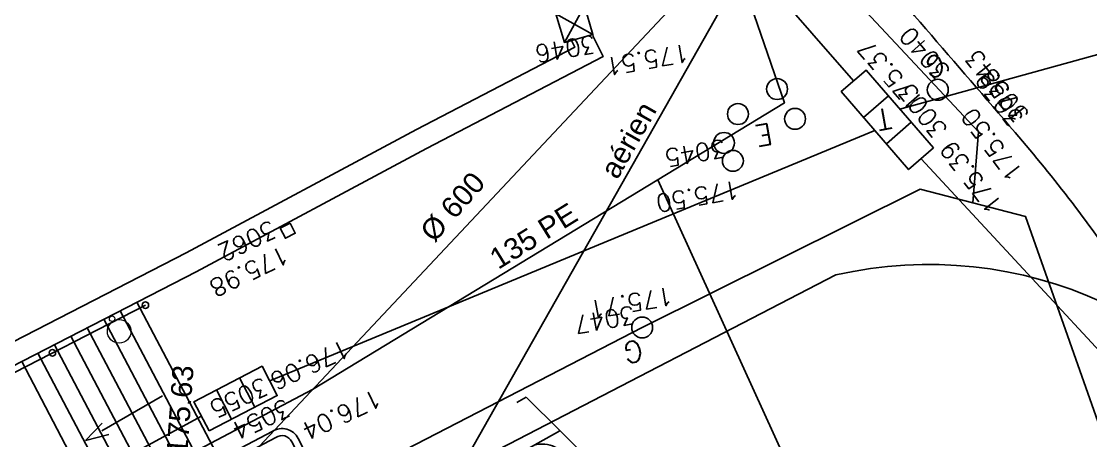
# Model space of a CAD drawing. Extents: x 0 to 613264, y -387505 to 675.
# Drawn here: x 518707 to 539159, y -223581 to -215567 of the extents above; entities that cross this region are included whole.
import ezdxf
from ezdxf.enums import TextEntityAlignment as Align
from ezdxf.lldxf.tags import DXFTag

# ---------------------------------------------------------------- set-up
doc = ezdxf.new("R2010")
doc.units = 0
for name, color, linetype in [('AEP_SSL', 252, 'Continuous'), ('CAB_SSL', 252, 'Continuous'), ('EDF_SSL', 252, 'Texte-Electricite'), ('Fond topo - AFF', 252, 'Continuous'), ('Fond topo - BAT_ANN', 252, 'Continuous'), ('Fond topo - CLO_LEG', 252, 'Continuous'), ('Fond topo - CLO_MUR', 252, 'Continuous'), ('Fond topo - EAU', 252, 'Continuous'), ('Fond topo - EAU_TXT', 252, 'Continuous'), ('Fond topo - EDF', 252, 'Continuous'), ('Fond topo - GAZ', 252, 'Continuous'), ('Fond topo - GAZ_TXT', 252, 'Continuous'), ('Fond topo - PTT', 252, 'Continuous'), ('Fond topo - PTT_TXT', 252, 'Continuous'), ('Fond topo - Z_500', 252, 'Continuous'), ('GAZ_SSL', 252, 'Texte-GAZ'), ('prlm-VRD', 2, 'Continuous'), ('SA - AEP-réso', 252, 'Continuous'), ('TELECOM_SSL', 252, 'Texte-Telecom'), ('UNITAIRE SSL', 252, 'UNITAIRE')]:
    doc.layers.add(name, color=color, linetype=linetype)
for name, color, linetype, lineweight in [('Fond topo - MOB', 252, 'Continuous', 20), ('Fond topo - P', 252, 'Continuous', 50), ('Fond topo - VOI', 252, 'Continuous', 25)]:
    doc.layers.add(name, color=color, linetype=linetype, lineweight=lineweight)
for name, color, linetype, plot in [('Fond topo - N', 252, 'Continuous', False), ('Fond topo - NCACHE', 252, 'Continuous', False), ('Fond topo - ZCACHE', 252, 'Continuous', False)]:
    doc.layers.add(name, color=color, linetype=linetype, plot=plot)
doc.styles.add('Lignes', font='arial.ttf', dxfattribs={"height": 0.35})
doc.styles.add('LignesA', font='arial.ttf', dxfattribs={"height": 0.35})
doc.styles.add('SIMPLEX', font='simplex_.ttf', dxfattribs={"height": 1.25})
doc.styles.add('TP-C_Autocad_Standard', font='simplex_.ttf', dxfattribs={"height": 1})
doc.styles.add('Tronçons', font='arial.ttf', dxfattribs={"height": 0.25})
tags = doc.linetypes.add('L16', pattern=[0.375, 0.3, -0.075]).pattern_tags.tags
tags[6:7] = [DXFTag(74, 4), DXFTag(75, 0), DXFTag(340, '0'), DXFTag(46, 0.0), DXFTag(50, 0.0), DXFTag(44, 0.0), DXFTag(45, 0.0)]
tags[4:5] = [DXFTag(74, 4), DXFTag(75, 0), DXFTag(340, '0'), DXFTag(46, 0.0), DXFTag(50, 0.0), DXFTag(44, 0.0), DXFTag(45, 0.0)]
tags = doc.linetypes.add('Texte-Electricite', pattern='A,5,-0.25,["ELEC",Lignes,S=1,R=0,X=0,Y=-0.18],-1.25', length=6.5).pattern_tags.tags
tags[15:16] = [DXFTag(74, 4), DXFTag(75, 0), DXFTag(340, '0'), DXFTag(46, 0.0), DXFTag(50, 0.0), DXFTag(44, 0.0), DXFTag(45, 0.0)]
tags[4:5] = [DXFTag(74, 4), DXFTag(75, 0), DXFTag(340, '0'), DXFTag(46, 0.0), DXFTag(50, 0.0), DXFTag(44, 0.0), DXFTag(45, 0.0)]
tags = doc.linetypes.add('Texte-GAZ', pattern='A,5,-0.25,["GAZ",Lignes,S=1,R=0,X=0,Y=-0.18],-1.25', length=6.5).pattern_tags.tags
tags[15:16] = [DXFTag(74, 4), DXFTag(75, 0), DXFTag(340, '0'), DXFTag(46, 0.0), DXFTag(50, 0.0), DXFTag(44, 0.0), DXFTag(45, 0.0)]
tags[4:5] = [DXFTag(74, 4), DXFTag(75, 0), DXFTag(340, '0'), DXFTag(46, 0.0), DXFTag(50, 0.0), DXFTag(44, 0.0), DXFTag(45, 0.0)]
tags = doc.linetypes.add('Texte-HT', pattern='A,5,-0.25,["HT",Lignes,S=1,R=0,X=0,Y=-0.18],-1.25', length=6.5).pattern_tags.tags
tags[15:16] = [DXFTag(74, 4), DXFTag(75, 0), DXFTag(340, '0'), DXFTag(46, 0.0), DXFTag(50, 0.0), DXFTag(44, 0.0), DXFTag(45, 0.0)]
tags[4:5] = [DXFTag(74, 4), DXFTag(75, 0), DXFTag(340, '0'), DXFTag(46, 0.0), DXFTag(50, 0.0), DXFTag(44, 0.0), DXFTag(45, 0.0)]
tags = doc.linetypes.add('Texte-Telecom', pattern='A,5,-0.25,["TEL",Lignes,S=1,R=0,X=0,Y=-0.18],-1.25', length=6.5).pattern_tags.tags
tags[15:16] = [DXFTag(74, 4), DXFTag(75, 0), DXFTag(340, '0'), DXFTag(46, 0.0), DXFTag(50, 0.0), DXFTag(44, 0.0), DXFTag(45, 0.0)]
tags[4:5] = [DXFTag(74, 4), DXFTag(75, 0), DXFTag(340, '0'), DXFTag(46, 0.0), DXFTag(50, 0.0), DXFTag(44, 0.0), DXFTag(45, 0.0)]
tags = doc.linetypes.add('Texte-TelecomA', pattern='A,5,-0.25,["TEL",LignesA,S=1,R=0,X=0,Y=-0.18],-1.25', length=6.5).pattern_tags.tags
tags[15:16] = [DXFTag(74, 4), DXFTag(75, 0), DXFTag(340, '0'), DXFTag(46, 0.0), DXFTag(50, 0.0), DXFTag(44, 0.0), DXFTag(45, 0.0)]
tags[4:5] = [DXFTag(74, 4), DXFTag(75, 0), DXFTag(340, '0'), DXFTag(46, 0.0), DXFTag(50, 0.0), DXFTag(44, 0.0), DXFTag(45, 0.0)]
tags = doc.linetypes.add('UNITAIRE', pattern='A,0.25,-0.2,0,-0.2,0.25,-0.3,["UNI",TP-C_Autocad_Standard,S=0.15,R=0,X=-0.1,Y=-0.05],-0.45', length=1.65).pattern_tags.tags
tags[23:24] = [DXFTag(74, 4), DXFTag(75, 0), DXFTag(340, '0'), DXFTag(46, 0.0), DXFTag(50, 0.0), DXFTag(44, 0.0), DXFTag(45, 0.0)]
tags[12:13] = [DXFTag(74, 4), DXFTag(75, 0), DXFTag(340, '0'), DXFTag(46, 0.0), DXFTag(50, 0.0), DXFTag(44, 0.0), DXFTag(45, 0.0)]
tags[10:11] = [DXFTag(74, 4), DXFTag(75, 0), DXFTag(340, '0'), DXFTag(46, 0.0), DXFTag(50, 0.0), DXFTag(44, 0.0), DXFTag(45, 0.0)]
tags[8:9] = [DXFTag(74, 4), DXFTag(75, 0), DXFTag(340, '0'), DXFTag(46, 0.0), DXFTag(50, 0.0), DXFTag(44, 0.0), DXFTag(45, 0.0)]
tags[6:7] = [DXFTag(74, 4), DXFTag(75, 0), DXFTag(340, '0'), DXFTag(46, 0.0), DXFTag(50, 0.0), DXFTag(44, 0.0), DXFTag(45, 0.0)]
tags[4:5] = [DXFTag(74, 4), DXFTag(75, 0), DXFTag(340, '0'), DXFTag(46, 0.0), DXFTag(50, 0.0), DXFTag(44, 0.0), DXFTag(45, 0.0)]

# ---------------------------------------------------------------- blocks, each defined once
blk = doc.blocks.new('AFF03')
at = {"ltscale": 2, "flags": 128}
blk.add_lwpolyline([(-0.5, -0.5), (0.5, -0.5), (0.5, 0.5), (-0.5, 0.5)], close=True, dxfattribs=at)
blk = doc.blocks.new('ESC01')
at = {"ltscale": 2}
for p, q in [((1.338104, 0), (0, 0)), ((1.257547, 0.126415), (1.7, 0)), ((1.257547, -0.126415), (1.7, 0))]:
    blk.add_line(p, q, dxfattribs=at)
blk = doc.blocks.new('CLOLEG')
at = {"ltscale": 2}
blk.add_circle((0, 0), 0.0625, dxfattribs=at)
blk = doc.blocks.new('EAU03')
at = {"ltscale": 2}
blk.add_circle((0, 0), 0.2, dxfattribs=at)
blk = doc.blocks.new('EAU99')
at = {"style": 'SIMPLEX'}
blk.add_text('E', height=0.4, dxfattribs=at).set_placement((0, 0), align=Align.MIDDLE_CENTER)
blk = doc.blocks.new('EDF02')
at = {"ltscale": 2}
for p, q in [((0.875, 2.75), (0.875, 2.95)), ((-0.875, 2.25), (0.875, 2.75)), ((0, 1.535431), (0, 2.5)), ((-0.875, 2.25), (-0.875, 2.05)), ((0.978086, 1.392164), (0.895804, 1.204402)), ((1.125, 1.349688), (1.125, 1.178214)), ((1.271914, 1.392164), (1.354196, 1.204402)), ((0, 0.15), (0, 0.958637))]:
    blk.add_line(p, q, dxfattribs=at)
for centre, radius in [((1.125, 1.625), 0.2), ((0, 0), 0.15)]:
    blk.add_circle(centre, radius, dxfattribs=at)
blk.add_arc((0.557686, 1.79611), 0.574625, 2.870977, 166.053522, dxfattribs=at)
at = {"style": 'SIMPLEX'}
blk.add_text('W', height=0.4, dxfattribs=at).set_placement((0, 1.217323), align=Align.MIDDLE_CENTER)
blk = doc.blocks.new('GAZ01')
at = {"ltscale": 2}
blk.add_circle((0, 0), 0.2, dxfattribs=at)
blk = doc.blocks.new('GAZ99')
at = {"style": 'SIMPLEX'}
blk.add_text('G', height=0.4, dxfattribs=at).set_placement((0, 0), align=Align.MIDDLE_CENTER)
blk = doc.blocks.new('MOB15')
at = {"ltscale": 2}
for centre, radius in [((0, 0.37), 0.3), ((0, 0), 0.07)]:
    blk.add_circle(centre, radius, dxfattribs=at)
blk = doc.blocks.new('PTOPO')
at = {"layer": 'Fond topo - NCACHE', "style": 'SIMPLEX'}
blk.add_attdef('MAT', text='', height=0.34, dxfattribs=at).set_placement((0.1, -0.1), align=Align.TOP_LEFT)
at = {"layer": 'Fond topo - ZCACHE', "style": 'SIMPLEX'}
blk.add_attdef('ALT', (0.1, 0.1), '', height=0.34, dxfattribs=at)
blk = doc.blocks.new('PTT06')
at = {"ltscale": 2}
for p, q in [((-0.17, -0.5), (-0.17, 0.5)), ((0.17, -0.5), (0.17, 0.5))]:
    blk.add_line(p, q, dxfattribs=at)
at = {"ltscale": 2, "flags": 128}
blk.add_lwpolyline([(-0.5, -0.5), (0.5, -0.5), (0.5, 0.5), (-0.5, 0.5)], close=True, dxfattribs=at)
blk = doc.blocks.new('PTT99')
at = {"style": 'SIMPLEX'}
blk.add_text('T', height=0.4, dxfattribs=at).set_placement((0, 0), align=Align.MIDDLE_CENTER)
blk = doc.blocks.new('A$C1F970F0F')
at = {"layer": 'AEP_SSL', "elevation": 0, "flags": 128}
blk.add_lwpolyline([(-10084.9, 5093.9), (-9750.8, 5135.6), (-3128.1, 6321.9), (-538.3, 6794.7), (-236.9, 9072.4), (154.1, 9291.3), (2068.2, 10286.5), (4929.1, 11795.6), (5831.9, 12343.5), (5644.5, 12887.9), (4850.8, 13701.3)], dxfattribs=at)
at = {"layer": 'CAB_SSL', "elevation": 0, "flags": 128}
blk.add_lwpolyline([(1439.5, 9650), (3311.7, 10687), (5183.8, 11594.8), (6357.4, 13665.4), (5250.7, 14824.3)], dxfattribs=at)
at = {"layer": 'EDF_SSL', "linetype": 'Texte-HT', "flags": 128}
blk.add_lwpolyline([(1687.6, 9832.8), (5304.7, 11691), (5929.9, 12014.6, -0.337944), (6816.1, 11610.5), (7656.8, 9662.8)], format="xyb", dxfattribs=at)
at = {"layer": 'Fond topo - BAT_ANN', "ltscale": 2, "flags": 128}
for points in [[(4561.3, 11946.2), (4719.6, 11645.8)], [(4592.8, 11962.4), (4750.9, 11662.3)], [(4529.8, 11930), (4688.2, 11629.3)], [(4498.3, 11913.8), (4656.9, 11612.8)], [(4466.8, 11897.6), (4625.6, 11596.3)], [(4403.8, 11865.2), (4562.9, 11563.2)], [(4435.3, 11881.4), (4594.2, 11579.8)], [(4531.1, 11546.5), (4372.9, 11849.3)]]:
    blk.add_lwpolyline(points, dxfattribs=at)
at = {"layer": 'Fond topo - CLO_LEG', "ltscale": 2, "flags": 128}
blk.add_lwpolyline([(4609.4, 11957), (4313.6, 11805.3), (3690.8, 11478.3), (3317.2, 11283.1), (2119.9, 10649.2), (1656.5, 10405.7), (1067.9, 10093.2), (664, 9880.4), (-27.7, 9513.1)], dxfattribs=at)
at = {"layer": 'Fond topo - CLO_MUR', "ltscale": 2, "flags": 128}
blk.add_lwpolyline([(5449.5, 12529), (5465.5, 12474.2), (5410.8, 12459.3), (5394.8, 12514)], close=True, dxfattribs=at)
for points in [[(5449.5, 12529), (5410.8, 12459.3)], [(5394.8, 12514), (5465.5, 12474.2)], [(5465.5, 12474.2), (5466.2, 12470.8), (5485, 12432.1), (5147.2, 12256.6), (4706.3, 12020.8), (4308, 11815.9), (3685.3, 11488.9), (3311.6, 11293.8), (2114.3, 10659.8), (1650.9, 10416.3), (1062.3, 10103.9), (658.4, 9891), (-44.7, 9517.7), (-233, 9410.6), (-267.4, 9403), (-656.6, 9198.9), (-849.8, 9090.1), (-1204.1, 8870.4), (-1365.5, 8744.3), (-1532.8, 8598.7), (-1971.5, 8154)], [(-281.6, 9441.8), (-281.6, 9441.8), (-247.9, 9449.3), (-64.4, 9553.6), (639.2, 9927.3), (1043.1, 10140.1), (1631.7, 10452.6), (2095.1, 10696.1), (3292.5, 11330.1), (3666.3, 11525.2), (4289.1, 11852.3), (4687.6, 12057.2), (5128.1, 12292.9), (5430.7, 12450.1), (5424.4, 12463)]]:
    blk.add_lwpolyline(points, dxfattribs=at)
blk.add_lwpolyline([(5037.9, 11435), (4901.5, 11702.1, 0.440876), (4852.1, 11715.7), (4531.1, 11546.5), (3842.2, 11182), (2874.8, 10670.7), (2410.6, 10426.7), (1817.2, 10113.2), (827, 9590.2), (301.4, 9312), (-352.5, 8967.4), (-495.3, 8885.8), (-691.5, 8788.1), (-943.4, 8627.2), (-1139.9, 8462.9), (-1302, 8329.1), (-1399, 8233), (-1545.5, 8100.9), (-1680.3, 7950.3), (-1696.7, 7932.9), (-1810.1, 7806.7)], format="xyb", dxfattribs=at)
at = {"layer": 'Fond topo - CLO_MUR', "linetype": 'L16', "ltscale": 2, "flags": 128}
blk.add_lwpolyline([(5025.9, 11428.9), (4889.5, 11695.9, 0.447347), (4858.9, 11704), (4537.4, 11534.5), (3848.5, 11170), (2881.1, 10658.8), (2416.9, 10414.7), (1823.5, 10101.3), (833.3, 9578.3), (307.7, 9300), (-346.2, 8955.5), (-348.5, 8954.1)], format="xyb", dxfattribs=at)
at = {"layer": 'Fond topo - VOI', "ltscale": 2, "flags": 128}
for points in [[(5639.9, 14282.8), (6179.1, 13730.4, -0.005078), (6343.1, 13545.1, -0.01499), (6396.2, 13480.1, -0.008053), (6924.3, 12768.6, -0.025021), (7078.9, 12528.8, -0.013152), (7305.5, 12110, -0.016223), (7469, 11760.2, -0.000244), (7504.6, 11677, -0.000024), (7868.4, 10825.5, -0.000461), (8056.5, 10384.2, -0.000271), (8374.7, 9634.5), (8900.9, 8328), (9181.1, 7639.8), (9227.8, 7515.6, -0.019121), (9430.1, 6877.2, -0.019121), (9582.9, 6225.2, -0.006135), (9621.4, 6013.8, -0.006135), (9654.6, 5801.4), (9743.9, 5167.3), (9926.4, 3640.6), (10105.5, 2112.7), (10117.2, 2013.4)], [(4974.2, 13681.6, -0.004074), (5334.1, 13318.5, -0.005092), (5616.7, 13022.9, -0.000009), (5773.5, 12855.4, -0.000785), (5775.3, 12853.4, -0.001041), (5794, 12833.2, -0.000174), (5905.6, 12712.2, -0.007979), (5930.9, 12683.9, -0.000576), (6273.2, 12286.8, -0.028157), (6482.8, 12013.4, -0.017636), (6775.9, 11548.4, -0.000541), (6814, 11468.7, -0.006013), (6817.4, 11461.5, -0.000051), (6864, 11357.2), (7218.2, 10565.6, -0.000198), (7306.3, 10368.6, -0.000086), (7508.7, 9915.1, -0.197699), (7514.2, 9728.1, -0.17756), (7381.6, 9619.9), (7299.5, 9586.8)]]:
    blk.add_lwpolyline(points, format="xyb", dxfattribs=at)
at = {"layer": 'GAZ_SSL', "linetype": 'Texte-GAZ', "flags": 128}
blk.add_lwpolyline([(4766.3, 13822.6), (6203.1, 12288.4), (6192.1, 12152.5)], dxfattribs=at)
at = {"layer": 'GAZ_SSL', "linetype": 'Texte-GAZ', "elevation": 0, "flags": 128}
blk.add_lwpolyline([(-10544.3, 4849.5), (-2844.4, 6215.2), (-619.1, 6565.4), (-558.7, 6580.8), (-429.5, 7139.2), (-208.1, 8868.9), (360.7, 9157.9), (425, 9327.6), (4535.2, 11485.1), (4713.3, 11477.5), (5559.7, 11914.2), (6091.2, 12178.6), (6293, 12126.4), (6627.3, 11179.9), (7472.8, 9124.5), (7947.1, 9062.5), (8070.8, 8793.5), (8796.8, 9110.1), (9553.6, 9252.3)], dxfattribs=at)
at = {"layer": 'SA - AEP-réso', "ltscale": 0.75, "elevation": 0, "flags": 128}
blk.add_lwpolyline([(5069.9, 10997.3), (5733, 11338, 0.357292), (5833, 11662.8), (5589.5, 12196.4)], format="xyb", dxfattribs=at)
at = {"layer": 'TELECOM_SSL', "linetype": 'Texte-TelecomA', "elevation": 0, "flags": 128}
for points in [[(5964.2, 12385.8), (5330.9, 13110.2)], [(4847.3, 11812.2), (6004.8, 12290.7)], [(6093.1, 12236.9), (6671.9, 11613.5)], [(-602.8, 8853.9), (4716.8, 11744.4)]]:
    blk.add_lwpolyline(points, dxfattribs=at)
at = {"layer": 'TELECOM_SSL', "elevation": 0, "flags": 128}
blk.add_lwpolyline([(6052.5, 12331.9), (7209.2, 12651.7)], dxfattribs=at)
at = {"layer": 'UNITAIRE SSL', "ltscale": 2, "elevation": 0, "flags": 128}
blk.add_lwpolyline([(-11203.9, 7315.7), (-9597.1, 5578), (-4253.2, 6800.5), (-825.2, 8394.2), (171.1, 9139.5), (980.7, 9531.5), (2024.3, 10089.4), (2847, 10510), (3831.6, 11032), (4688.7, 11539.2), (5727, 12644.5), (4820.2, 13573.5)], dxfattribs=at)
at = {"layer": 'Fond topo - AFF', "ltscale": 2, "xscale": 21.2638745389695, "yscale": 21.2638745389695, "zscale": 99.99999999999997, "rotation": 206.8823494655388}
blk.add_blockref('AFF03', (4881.8, 12099.2), dxfattribs=at)
at = {"layer": 'Fond topo - BAT_ANN', "ltscale": 2, "xscale": 99.99999999999999, "yscale": 99.99999999999999, "zscale": 99.99999999999999, "rotation": 210.0570262097467}
blk.add_blockref('ESC01', (4642.2, 11783.5), dxfattribs=at)
at = {"layer": 'Fond topo - CLO_LEG', "ltscale": 2, "xscale": 99.99999999999999, "yscale": 99.99999999999999, "zscale": 99.99999999999999, "rotation": 207.1478341227746}
for p in [(4609.4, 11957), (4431.5, 11865.8)]:
    blk.add_blockref('CLOLEG', p, dxfattribs=at)
at = {"layer": 'Fond topo - EAU', "ltscale": 2, "xscale": 100, "yscale": 100, "zscale": 100, "rotation": 291.9650617956664}
for p in [(5817.7, 12370.1), (5742.9, 12322.3), (5852.1, 12313.1), (5716.2, 12267.1), (5733.2, 12232.8)]:
    blk.add_blockref('EAU03', p, dxfattribs=at)
at = {"layer": 'Fond topo - EAU_TXT', "ltscale": 2, "xscale": 99.99999999999999, "yscale": 99.99999999999999, "zscale": 99.99999999999999, "rotation": 190.0656205306816}
blk.add_blockref('EAU99', (5792.6, 12282.2), dxfattribs=at)
at = {"layer": 'Fond topo - EDF', "ltscale": 2, "xscale": 99.99999999999999, "yscale": 99.99999999999999, "zscale": 99.99999999999999, "rotation": 299.3484530734033}
blk.add_blockref('EDF02', (5184.4, 11594.4), dxfattribs=at)
at = {"layer": 'Fond topo - GAZ', "ltscale": 2, "xscale": 100, "yscale": 100, "zscale": 100, "rotation": 291.9650617956664}
for p in [(6125.1, 12368.7), (5559.7, 11914.2)]:
    blk.add_blockref('GAZ01', p, dxfattribs=at)
at = {"layer": 'Fond topo - GAZ_TXT', "ltscale": 2, "xscale": 99.99999999999999, "yscale": 99.99999999999999, "zscale": 99.99999999999999, "rotation": 190.0656205306816}
for p in [(6119.9, 12414.1), (5542.7, 11867.8)]:
    blk.add_blockref('GAZ99', p, dxfattribs=at)
at = {"layer": 'Fond topo - MOB', "ltscale": 2, "xscale": 74.99999999999999, "yscale": 74.99999999999999, "zscale": 99.99999999999997, "rotation": 209.0542951917557}
blk.add_blockref('MOB15', (4545.8, 11931), dxfattribs=at)
at = {"layer": 'Fond topo - P', "ltscale": 2}
ref = blk.add_blockref('PTOPO', (6125.1, 12368.7), dxfattribs=dict(at, xscale=99.99999999999999, yscale=99.99999999999999, zscale=99.99999999999999, rotation=131.6624199639969))
ref.add_attrib('MAT', '3040', dxfattribs={"layer": 'Fond topo - N', "color": 0, "ltscale": 2, "height": 34, "rotation": 131.6624, "style": 'SIMPLEX'}).set_placement((6125.9, 12382.8), align=Align.TOP_LEFT)
ref.add_attrib('ALT', '175.37', (6100.5, 12347.8), dxfattribs={"layer": 'Fond topo - Z_500', "color": 0, "ltscale": 2, "height": 34, "rotation": 131.6624, "style": 'SIMPLEX'})
ref = blk.add_blockref('PTOPO', (5485, 12432.1), dxfattribs=dict(at, xscale=99.99999999999994, yscale=99.99999999999994, zscale=99.99999999999994, rotation=190.0656205306617))
ref.add_attrib('MAT', '3046', dxfattribs={"layer": 'Fond topo - N', "color": 0, "ltscale": 2, "height": 34, "rotation": 190.0656, "style": 'SIMPLEX'}).set_placement((5473.4, 12440.2), align=Align.TOP_LEFT)
ref.add_attrib('ALT', '175.51', (5646, 12457.1), dxfattribs={"layer": 'Fond topo - Z_500', "color": 0, "ltscale": 2, "height": 34, "rotation": 190.0656, "style": 'SIMPLEX'})
ref = blk.add_blockref('PTOPO', (6273.2, 12286.8), dxfattribs=dict(at, xscale=99.99999999999999, yscale=99.99999999999999, zscale=99.99999999999999, rotation=128.0091570457606))
ref.add_attrib('MAT', '3038', dxfattribs={"layer": 'Fond topo - N', "color": 0, "ltscale": 2, "height": 34, "rotation": 128.0092, "style": 'SIMPLEX'}).set_placement((6274.9, 12300.9), align=Align.TOP_LEFT)
ref.add_attrib('ALT', '175.43', (6300.7, 12322.8), dxfattribs={"layer": 'Fond topo - Z_500', "color": 0, "ltscale": 2, "height": 34, "rotation": 128.0092, "style": 'SIMPLEX'})
ref = blk.add_blockref('PTOPO', (6261.6, 12280.5), dxfattribs=dict(at, xscale=99.99999999999999, yscale=99.99999999999999, zscale=99.99999999999999, rotation=127.0181312746275))
ref.add_attrib('MAT', '3039', dxfattribs={"layer": 'Fond topo - N', "color": 0, "ltscale": 2, "height": 34, "rotation": 127.0181, "style": 'SIMPLEX'}).set_placement((6263.6, 12294.5), align=Align.TOP_LEFT)
ref.add_attrib('ALT', '175.50', (6290.6, 12209.7), dxfattribs={"layer": 'Fond topo - Z_500', "color": 0, "ltscale": 2, "height": 34, "rotation": 127.0181, "style": 'SIMPLEX'})
ref = blk.add_blockref('PTOPO', (6116.9, 12257.5), dxfattribs=dict(at, xscale=100, yscale=100, zscale=100, rotation=127.8358974664244))
ref.add_attrib('MAT', '3003', dxfattribs={"layer": 'Fond topo - N', "color": 0, "ltscale": 2, "height": 34, "rotation": 127.8359, "style": 'SIMPLEX'}).set_placement((6118.7, 12271.6), align=Align.TOP_LEFT)
ref.add_attrib('ALT', '175.39', (6251.3, 12148.6), dxfattribs={"layer": 'Fond topo - Z_500', "color": 0, "ltscale": 2, "height": 34, "rotation": 127.8359, "style": 'SIMPLEX'})
ref = blk.add_blockref('PTOPO', (5733.2, 12232.8), dxfattribs=dict(at, xscale=99.99999999999994, yscale=99.99999999999994, zscale=99.99999999999994, rotation=190.0656205306617))
ref.add_attrib('MAT', '3045', dxfattribs={"layer": 'Fond topo - N', "color": 0, "ltscale": 2, "height": 34, "rotation": 190.0656, "style": 'SIMPLEX'}).set_placement((5721.6, 12240.9), align=Align.TOP_LEFT)
ref.add_attrib('ALT', '175.50', (5741.9, 12195.5), dxfattribs={"layer": 'Fond topo - Z_500', "color": 0, "ltscale": 2, "height": 34, "rotation": 190.0656, "style": 'SIMPLEX'})
ref = blk.add_blockref('PTOPO', (4877.4, 12084.9), dxfattribs=dict(at, xscale=99.99999999999999, yscale=99.99999999999999, zscale=99.99999999999999, rotation=205.8273577263131))
ref.add_attrib('MAT', '3062', dxfattribs={"layer": 'Fond topo - N', "color": 0, "ltscale": 2, "height": 34, "rotation": 205.8274, "style": 'SIMPLEX'}).set_placement((4864, 12089.6), align=Align.TOP_LEFT)
ref.add_attrib('ALT', '175.98', (4872.7, 12071.6), dxfattribs={"layer": 'Fond topo - Z_500', "color": 0, "ltscale": 2, "height": 34, "rotation": 205.8274, "style": 'SIMPLEX'})
ref = blk.add_blockref('PTOPO', (5559.7, 11914.2), dxfattribs=dict(at, xscale=99.99999999999994, yscale=99.99999999999994, zscale=99.99999999999994, rotation=190.0656205306617))
ref.add_attrib('MAT', '3047', dxfattribs={"layer": 'Fond topo - N', "color": 0, "ltscale": 2, "height": 34, "rotation": 190.0656, "style": 'SIMPLEX'}).set_placement((5548.1, 11922.3), align=Align.TOP_LEFT)
ref.add_attrib('ALT', '175.71', (5614.8, 11992.1), dxfattribs={"layer": 'Fond topo - Z_500', "color": 0, "ltscale": 2, "height": 34, "rotation": 190.0656, "style": 'SIMPLEX'})
ref = blk.add_blockref('PTOPO', (4862, 11784.5), dxfattribs=dict(at, xscale=99.99999999999999, yscale=99.99999999999999, zscale=99.99999999999999, rotation=205.2722202773638))
ref.add_attrib('MAT', '3055', dxfattribs={"layer": 'Fond topo - N', "color": 0, "ltscale": 2, "height": 34, "rotation": 205.2722, "style": 'SIMPLEX'}).set_placement((4848.7, 11789.2), align=Align.TOP_LEFT)
ref.add_attrib('ALT', '176.06', (4989.7, 11892.5), dxfattribs={"layer": 'Fond topo - Z_500', "color": 0, "ltscale": 2, "height": 34, "rotation": 205.2722, "style": 'SIMPLEX'})
ref = blk.add_blockref('PTOPO', (4904.7, 11743.5), dxfattribs=dict(at, xscale=99.99999999999997, yscale=99.99999999999997, zscale=99.99999999999997, rotation=205.5329479465566))
ref.add_attrib('MAT', '3054', dxfattribs={"layer": 'Fond topo - N', "color": 0, "ltscale": 2, "height": 34, "rotation": 205.5329, "style": 'SIMPLEX'}).set_placement((4891.4, 11748.2), align=Align.TOP_LEFT)
ref.add_attrib('ALT', '176.04', (5050, 11797.3), dxfattribs={"layer": 'Fond topo - Z_500', "color": 0, "ltscale": 2, "height": 34, "rotation": 205.5329, "style": 'SIMPLEX'})
at = {"layer": 'Fond topo - PTT', "linetype": 'L16', "ltscale": 2, "xscale": 196.8698853850747, "yscale": 62.99999999999999, "zscale": 99.99999999999997, "rotation": 130.8811122830965}
blk.add_blockref('PTT06', (6028.7, 12311.3), dxfattribs=at)
at = {"layer": 'Fond topo - PTT', "ltscale": 2, "xscale": 147.0691301223735, "yscale": 62.99999999999999, "zscale": 99.99999999999997, "rotation": 27.42684893975019}
blk.add_blockref('PTT06', (4782, 11778.3), dxfattribs=at)
at = {"layer": 'Fond topo - PTT_TXT', "ltscale": 2, "xscale": 99.99999999999999, "yscale": 99.99999999999999, "zscale": 99.99999999999999, "rotation": 190.0656205306816}
blk.add_blockref('PTT99', (6022, 12312.7), dxfattribs=at)
at = {"layer": 'AEP_SSL', "style": 'Tronçons'}
blk.add_text('135 PE', height=40, rotation=31.8041, dxfattribs=at).set_placement((5284.3, 12024.1))
at = {"layer": 'CAB_SSL', "style": 'Tronçons'}
blk.add_text('aérien', height=40, rotation=60.3711, dxfattribs=at).set_placement((5512.2, 12195.4))
at = {"layer": 'UNITAIRE SSL', "style": 'Tronçons'}
for s, rotation, p in [('Ø 600', 48.7268, (5161.8, 12074.9)), ('fe : 175.63', 85.8268, (4682.7, 11577.3))]:
    blk.add_text(s, height=40, rotation=rotation, dxfattribs=at).set_placement(p)

msp = doc.modelspace()

# ---------------------------------------------------------------- block references
at = {"layer": 'prlm-VRD', "xscale": 9.999999999999998, "yscale": 9.999999999999998, "zscale": 9.999999999999998}
msp.add_blockref('A$C1F970F0F', (474984.9, -340561.1, 0), dxfattribs=at)

doc.saveas('drawing.dxf')
